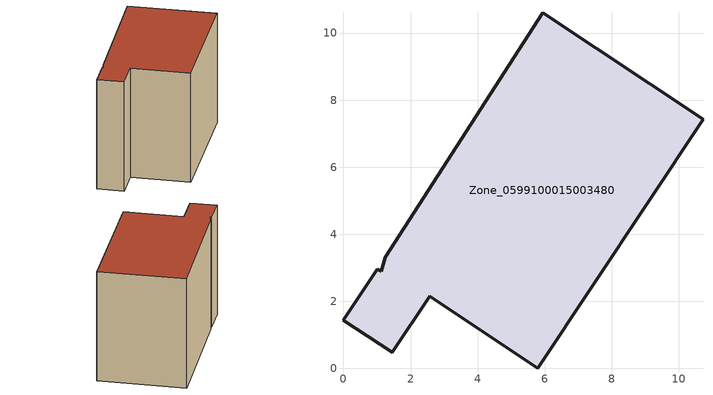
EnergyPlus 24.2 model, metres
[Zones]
Zone_0599100015003480
 floor ground (C_G): 5.94,10.61 10.72,7.43 5.8,0 2.57,2.15 1.45,0.48 0,1.44 1.01,2.96 1.12,2.9 1.24,3.31 z0.94
 wall outside (C_F): 10.72,7.43 5.94,10.61 1.24,3.31 1.12,2.9 1.01,2.96 0,1.44 1.45,0.48 2.57,2.15 5.8,0 10.72,7.43 z0.94:8.52
 roof outside (C_R): 1.12,2.9 1.01,2.96 0,1.44 1.45,0.48 2.57,2.15 5.8,0 10.72,7.43 5.94,10.61 1.24,3.31 z8.52
[BUILDING]
Pand.0599100015003480: North Axis=0; Terrain=City; Loads Convergence Tolerance Value=0.04; Temperature Convergence Tolerance Value=0.4; Solar Distribution=FullExterior; Maximum Number of Warmup Days=25; Minimum Number of Warmup Days=1
[Site:Location]
Rotterdam.The.Hague.AP_ZH_NLD Design_Conditions: Latitude=51.96; Longitude=4.45; Time Zone=1; Elevation=-4.5
[SITE:GROUNDTEMPERATURE:BUILDINGSURFACE]
18, 18, 18, 18, 18, 18, 18, 18, 18, 18, 18, 18
[MATERIAL] Thermal Absorptance=0.9; Solar Absorptance=0.7; Visible Absorptance=0.7
Name | Roughness | Thickness | Conductivity | Density | Specific Heat
G.TI.1965-1974 | MediumSmooth | 0.15 | 0.882353 | 540 | 1210
F.TI.1965-1974 | Rough | 0.3 | 0.697674 | 1920 | 840
R.TI.1965-1974 | MediumRough | 0.2 | 0.232558 | 1500 | 1000
[CONSTRUCTION]
C_G: G.TI.1965-1974
C_F: F.TI.1965-1974
C_R: R.TI.1965-1974
[ZONE]
Zone_0599100015003480: Type=1; Multiplier=1; Ceiling Height=Autocalculate; Volume=Autocalculate; Floor Area=autocalculate; Part of Total Floor Area=Yes
[ZONEINFILTRATION:DESIGNFLOWRATE]
Infil_Zone_0599100015003480: Zone or ZoneList or Space or SpaceList=Zone_0599100015003480; Schedule=AlwaysOn; Design Flow Rate Calculation Method=Flow/Area; Flow Rate per Floor Area=0.003; Constant Term Coefficient=1; Temperature Term Coefficient=0; Velocity Term Coefficient=0; Velocity Squared Term Coefficient=0
[HVACTEMPLATE:ZONE:IDEALLOADSAIRSYSTEM]
Zone_0599100015003480: Maximum Heating Supply Air Temperature=50; Minimum Cooling Supply Air Temperature=13; Maximum Heating Supply Air Humidity Ratio=0.0156; Minimum Cooling Supply Air Humidity Ratio=0.0077; Heating Limit=NoLimit; Cooling Limit=NoLimit; Dehumidification Control Type=ConstantSensibleHeatRatio; Cooling Sensible Heat Ratio=0.7; Dehumidification Setpoint=60; Humidification Control Type=None; Humidification Setpoint=30; Outdoor Air Method=None; Outdoor Air Flow Rate per Person=0.00944; Outdoor Air Flow Rate per Zone Floor Area=0; Outdoor Air Flow Rate per Zone=0; Demand Controlled Ventilation Type=None; Outdoor Air Economizer Type=NoEconomizer; Heat Recovery Type=None; Sensible Heat Recovery Effectiveness=0.7; Latent Heat Recovery Effectiveness=0.65
[ZONECONTROL:THERMOSTAT]
ThermostatControl_Zone_0599100015003480: Zone or ZoneList=Zone_0599100015003480; Control Type Schedule=DualSetpointControlType; Control 1=Thermostat_Zone_0599100015003480; Temperature Difference Between Cutout And Setpoint=0
[THERMOSTATSETPOINT:DUALSETPOINT]
Thermostat_Zone_0599100015003480: Heating Setpoint Temperature Schedule=HeatingSetpoint_Zone_0599100015003480; Cooling Setpoint Temperature Schedule=CoolingSetpoint_Zone_0599100015003480
[SCHEDULE:COMPACT]
HeatingSetpoint_Zone_0599100015003480: Through: 12/31, For: AllDays, Until: 24:00, 21
CoolingSetpoint_Zone_0599100015003480: Through: 12/31, For: AllDays, Until: 24:00, 24
DualSetpointControlType: Through: 12/31, For: AllDays, Until: 24:00, 4
AlwaysOn: Through: 12/31, For: AllDays, Until: 24:00, 1
